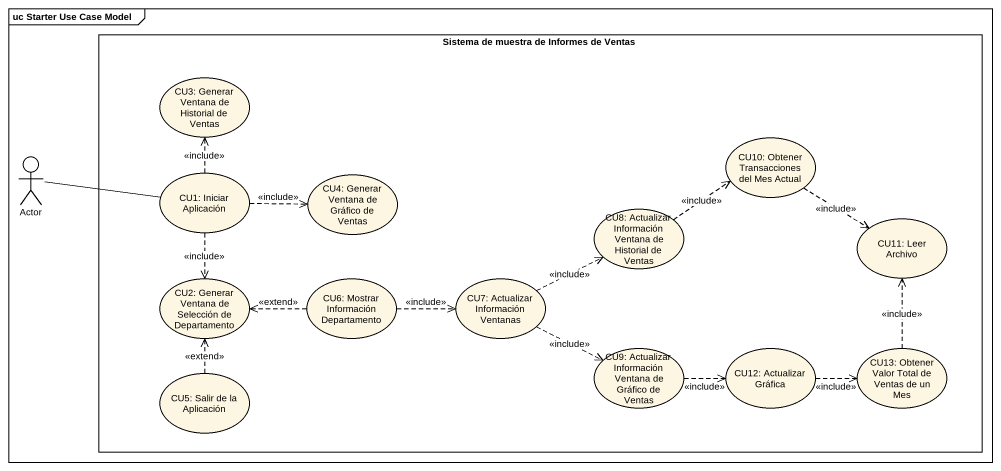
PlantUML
@startuml
mainframe uc Starter Use Case Model
rectangle "Sistema de muestra de Informes de Ventas" as Sistema_de_muestra_de {
  usecase "CU3: Generar Ventana de Historial de Ventas" as CU3_Generar_Ventana_de
  usecase "CU10: Obtener Transacciones del Mes Actual" as CU10_Obtener_Transacciones
  usecase "CU1: Iniciar Aplicación" as CU1_Iniciar_Aplicación
  usecase "CU4: Generar Ventana de Gráfico de Ventas" as CU4_Generar_Ventana_de
  usecase "CU8: Actualizar Información Ventana de Historial de Ventas" as CU8_Actualizar_Información
  usecase "CU11: Leer Archivo" as CU11_Leer_Archivo
  usecase "CU2: Generar Ventana de Selección de Departamento" as CU2_Generar_Ventana_de
  usecase "CU6: Mostrar Información Departamento" as CU6_Mostrar_Información
  usecase "CU7: Actualizar Información Ventanas" as CU7_Actualizar_Información
  usecase "CU5: Salir de la Aplicación" as CU5_Salir_de_la_Aplicación
  usecase "CU9: Actualizar Información Ventana de Gráfico de Ventas" as CU9_Actualizar_Información
  usecase "CU12: Actualizar Gráfica" as CU12_Actualizar_Gráfica
  usecase "CU13: Obtener Valor Total de Ventas de un Mes" as CU13_Obtener_Valor_Total_de
}
actor "Actor" as Actor_
CU10_Obtener_Transacciones ..> CU11_Leer_Archivo : <<include>>
Actor_ -right- CU1_Iniciar_Aplicación
CU1_Iniciar_Aplicación .up.> CU3_Generar_Ventana_de : <<include>>
CU1_Iniciar_Aplicación .right.> CU4_Generar_Ventana_de : <<include>>
CU1_Iniciar_Aplicación ..> CU2_Generar_Ventana_de : <<include>>
CU8_Actualizar_Información .right.> CU10_Obtener_Transacciones : <<include>>
CU6_Mostrar_Información .left.> CU2_Generar_Ventana_de : <<extend>>
CU6_Mostrar_Información .right.> CU7_Actualizar_Información : <<include>>
CU7_Actualizar_Información .right.> CU8_Actualizar_Información : <<include>>
CU7_Actualizar_Información .right.> CU9_Actualizar_Información : <<include>>
CU5_Salir_de_la_Aplicación .up.> CU2_Generar_Ventana_de : <<extend>>
CU9_Actualizar_Información .right.> CU12_Actualizar_Gráfica : <<include>>
CU12_Actualizar_Gráfica .right.> CU13_Obtener_Valor_Total_de : <<include>>
CU13_Obtener_Valor_Total_de .up.> CU11_Leer_Archivo : <<include>>
@enduml
